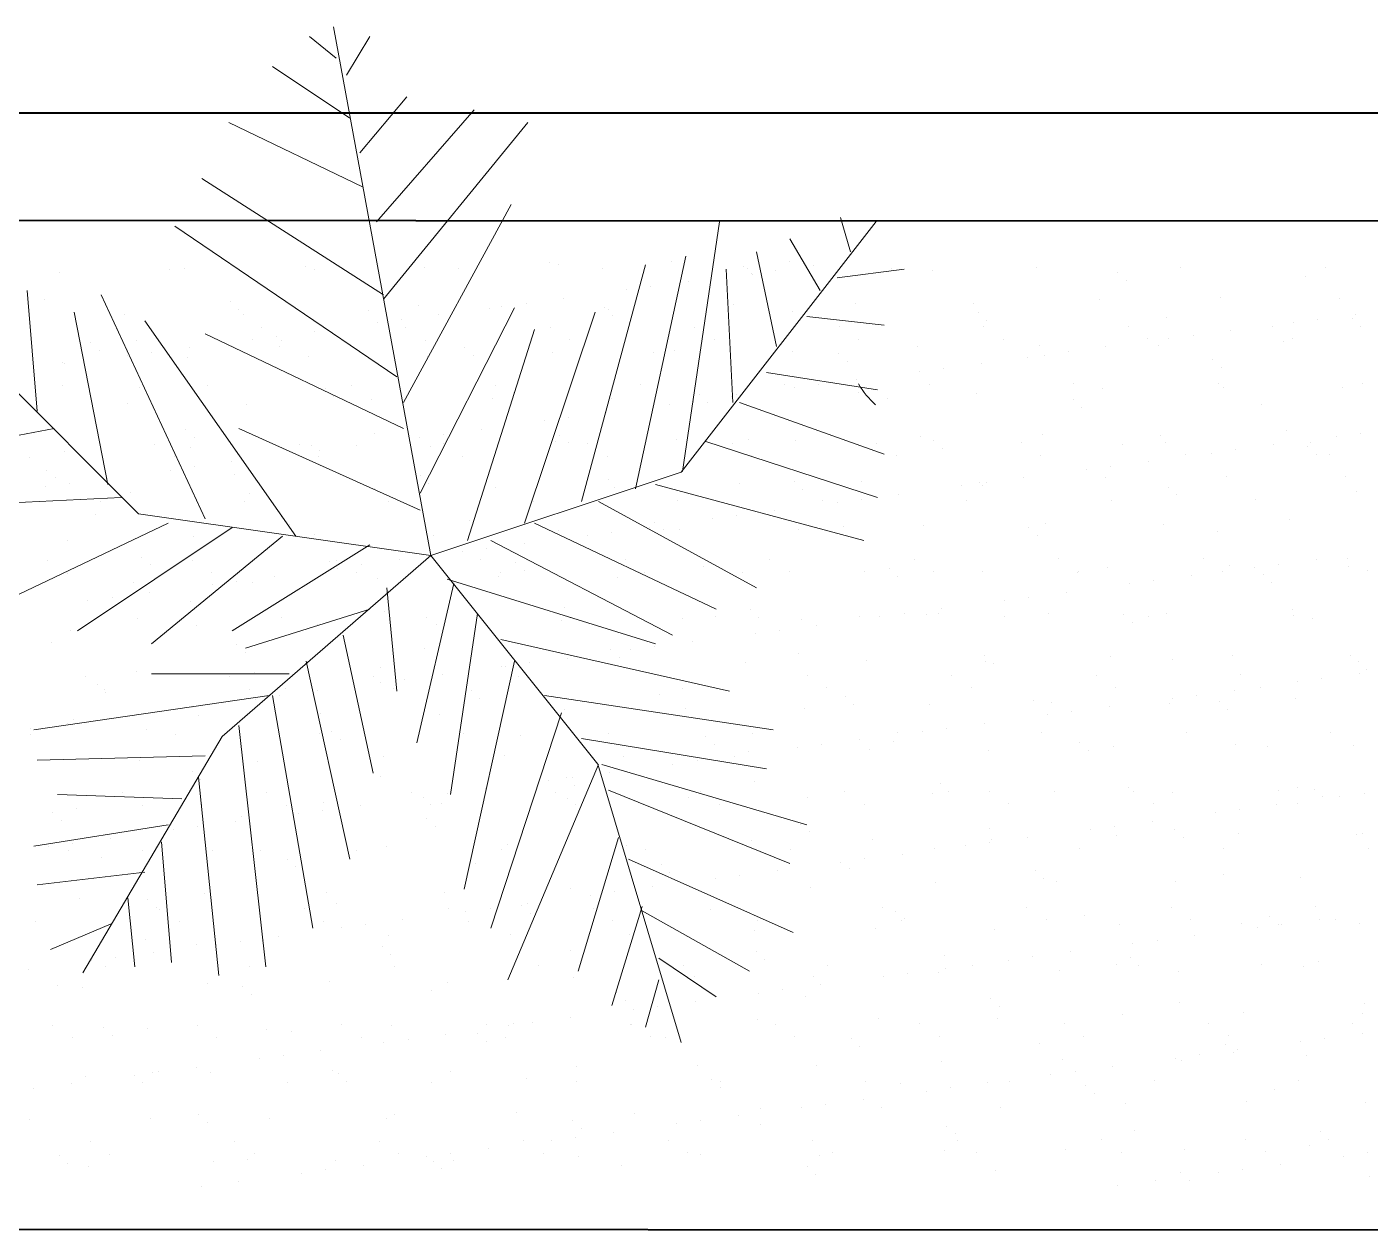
# Model space of a CAD drawing. Header units: inches. Extents: x 4350 to 28384, y -6772 to 993.
# Drawn here: x 24933.3 to 25020.1, y -3224.6 to -3146.7 of the extents above; entities that cross this region are included whole.
import ezdxf

# ---------------------------------------------------------------- set-up
doc = ezdxf.new("R2010")
doc.units = ezdxf.units.IN
doc.header["$MEASUREMENT"] = 0
doc.layers.add('ARREDAMENTO', color=2, linetype='Continuous', lineweight=18)
doc.layers.add('MURATURA_section_wall', color=7, linetype='Continuous', lineweight=40)

msp = doc.modelspace()

# ---------------------------------------------------------------- linework, layer by layer
at = {"layer": 'ARREDAMENTO'}
for p, q in [((24959.376, -3180.942), (24953.076, -3146.742)), ((24959.376, -3180.942), (24953.076, -3146.742)), ((24953.264, -3148.758), (24951.525, -3147.365)), ((24953.916, -3149.873), (24955.438, -3147.365)), ((24954.133, -3152.659), (24949.134, -3149.315)), ((24954.786, -3154.888), (24957.829, -3151.266)), ((24955.872, -3159.347), (24962.176, -3152.102)), ((24955.872, -3159.347), (24962.176, -3152.102)), ((24955.003, -3157.118), (24946.309, -3152.938)), ((24956.307, -3164.363), (24965.653, -3152.938)), ((24956.307, -3164.363), (24965.653, -3152.938)), ((24956.307, -3164.084), (24944.57, -3156.56)), ((24956.307, -3164.084), (24944.57, -3156.56)), ((24957.611, -3171.05), (24964.567, -3158.232)), ((24957.611, -3171.05), (24964.567, -3158.232)), ((24957.177, -3169.378), (24942.831, -3159.626)), ((24957.177, -3169.378), (24942.831, -3159.626)), ((24975.576, -3175.542), (24988.176, -3159.342)), ((24975.576, -3175.542), (24988.176, -3159.342)), ((24975.652, -3175.508), (24978.043, -3159.347)), ((24975.652, -3175.508), (24978.043, -3159.347)), ((24985.867, -3159.068), (24986.519, -3161.297)), ((24985.867, -3159.068), (24986.519, -3161.297)), ((24982.607, -3160.461), (24984.563, -3163.805)), ((24982.607, -3160.461), (24984.563, -3163.805)), ((24972.609, -3176.623), (24975.869, -3161.576)), ((24972.609, -3176.623), (24975.869, -3161.576)), ((24980.433, -3161.297), (24981.738, -3167.427)), ((24980.433, -3161.297), (24981.738, -3167.427)), ((24942.483, -3162.434), (24942.483, -3162.434)), ((24943.439, -3162.363), (24943.439, -3162.363)), ((24951.291, -3162.263), (24951.291, -3162.263)), ((24951.826, -3162.417), (24951.826, -3162.417)), ((24955.98, -3162.385), (24955.98, -3162.385)), ((24958.966, -3162.3), (24958.966, -3162.3)), ((24961.168, -3162.4), (24961.168, -3162.4)), ((24967.068, -3162.008), (24967.068, -3162.008)), ((24967.608, -3162.143), (24967.608, -3162.143)), ((24969.131, -3177.459), (24973.261, -3162.133)), ((24969.131, -3177.459), (24973.261, -3162.133)), ((24970.51, -3162.383), (24970.51, -3162.383)), ((24974.921, -3161.907), (24974.921, -3161.907)), ((24978.477, -3162.412), (24978.912, -3171.05)), ((24978.477, -3162.412), (24978.912, -3171.05)), ((24979.613, -3162.247), (24979.613, -3162.247)), ((24979.853, -3162.366), (24979.853, -3162.366)), ((24982.595, -3161.944), (24982.595, -3161.944)), ((24984.124, -3162.174), (24984.124, -3162.174)), ((24985.65, -3162.969), (24989.997, -3162.412)), ((24985.65, -3162.969), (24989.997, -3162.412)), ((24989.195, -3162.349), (24989.195, -3162.349)), ((24998.538, -3162.332), (24998.538, -3162.332)), ((25007.88, -3162.315), (25007.88, -3162.315)), ((25017.222, -3162.298), (25017.222, -3162.298)), ((24935.336, -3162.655), (24935.336, -3162.655)), ((24976.048, -3163.237), (24976.048, -3163.237)), ((24980.123, -3162.701), (24980.123, -3162.701)), ((24980.166, -3162.753), (24980.166, -3162.753)), ((24981.685, -3162.495), (24981.685, -3162.495)), ((24991.794, -3162.512), (24991.794, -3162.512)), ((25003.798, -3162.615), (25003.798, -3162.615)), ((25004.351, -3163.122), (25004.351, -3163.122)), ((25015.98, -3162.88), (25015.98, -3162.88)), ((24933.268, -3163.805), (24933.919, -3171.607)), ((24933.268, -3163.805), (24933.919, -3171.607)), ((24938.049, -3164.084), (24944.787, -3178.574)), ((24938.049, -3164.084), (24944.787, -3178.574)), ((24972.048, -3163.764), (24972.048, -3163.764)), ((24973.609, -3163.559), (24973.609, -3163.559)), ((24934.404, -3164.408), (24934.404, -3164.408)), ((24946.409, -3164.511), (24946.409, -3164.511)), ((24946.962, -3165.018), (24946.962, -3165.018)), ((24955.348, -3165.075), (24955.348, -3165.075)), ((24958.59, -3164.776), (24958.59, -3164.776)), ((24958.698, -3176.901), (24964.784, -3164.919)), ((24958.698, -3176.901), (24964.784, -3164.919)), ((24963.201, -3164.975), (24963.201, -3164.975)), ((24963.973, -3164.827), (24963.973, -3164.827)), ((24965.534, -3164.622), (24965.534, -3164.622)), ((24967.973, -3164.301), (24967.973, -3164.301)), ((24970.594, -3164.88), (24970.594, -3164.88)), ((24970.875, -3165.012), (24970.875, -3165.012)), ((24978.978, -3164.72), (24978.978, -3164.72)), ((24986.83, -3164.62), (24986.83, -3164.62)), ((24994.505, -3164.657), (24994.505, -3164.657)), ((25002.607, -3164.365), (25002.607, -3164.365)), ((25010.46, -3164.265), (25010.46, -3164.265)), ((25018.134, -3164.302), (25018.134, -3164.302)), ((24940.476, -3178.242), (24927.876, -3165.642)), ((24940.476, -3178.242), (24927.876, -3165.642)), ((24936.31, -3165.198), (24938.484, -3176.344)), ((24936.31, -3165.198), (24938.484, -3176.344)), ((24939.571, -3165.331), (24939.571, -3165.331)), ((24950.656, -3179.688), (24940.875, -3165.756)), ((24950.656, -3179.688), (24940.875, -3165.756)), ((24947.245, -3165.367), (24947.245, -3165.367)), ((24955.897, -3165.89), (24955.897, -3165.89)), ((24957.459, -3165.685), (24957.459, -3165.685)), ((24959.898, -3165.364), (24959.898, -3165.364)), ((24965.436, -3178.852), (24970, -3165.198)), ((24965.436, -3178.852), (24970, -3165.198)), ((24971.147, -3165.386), (24971.147, -3165.386)), ((24982.776, -3165.145), (24982.776, -3165.145)), ((24983.694, -3165.477), (24988.693, -3166.034)), ((24983.694, -3165.477), (24988.693, -3166.034)), ((24994.78, -3165.248), (24994.78, -3165.248)), ((24995.333, -3165.755), (24995.333, -3165.755)), ((25006.961, -3165.513), (25006.961, -3165.513)), ((25015.19, -3165.852), (25015.19, -3165.852)), ((25016.752, -3165.646), (25016.752, -3165.646)), ((25018.966, -3165.616), (25018.966, -3165.616)), ((25019.191, -3165.325), (25019.191, -3165.325)), ((24939.087, -3166.239), (24939.087, -3166.239)), ((24944.787, -3166.592), (24957.611, -3172.722)), ((24944.787, -3166.592), (24957.611, -3172.722)), ((24948.429, -3166.222), (24948.429, -3166.222)), ((24949.383, -3166.748), (24949.383, -3166.748)), ((24951.822, -3166.427), (24951.822, -3166.427)), ((24957.771, -3166.205), (24957.771, -3166.205)), ((24961.741, -3179.967), (24966.088, -3166.313)), ((24961.741, -3179.967), (24966.088, -3166.313)), ((24967.114, -3166.188), (24967.114, -3166.188)), ((24976.456, -3166.171), (24976.456, -3166.171)), ((24985.799, -3166.154), (24985.799, -3166.154)), ((24995.141, -3166.137), (24995.141, -3166.137)), ((25004.484, -3166.12), (25004.484, -3166.12)), ((25008.677, -3166.709), (25008.677, -3166.709)), ((25011.116, -3166.388), (25011.116, -3166.388)), ((25013.826, -3166.103), (25013.826, -3166.103)), ((25019.519, -3166.123), (25019.519, -3166.123)), ((24937.39, -3167.144), (24937.39, -3167.144)), ((24937.943, -3167.651), (24937.943, -3167.651)), ((24940.352, -3167.045), (24940.352, -3167.045)), ((24943.747, -3167.49), (24943.747, -3167.49)), ((24947.822, -3166.953), (24947.822, -3166.953)), ((24949.572, -3167.41), (24949.572, -3167.41)), ((24949.694, -3167.028), (24949.694, -3167.028)), ((24959.036, -3167.011), (24959.036, -3167.011)), ((24961.576, -3167.513), (24961.576, -3167.513)), ((24968.379, -3166.994), (24968.379, -3166.994)), ((24975.11, -3167.688), (24975.11, -3167.688)), ((24977.721, -3166.977), (24977.721, -3166.977)), ((24987.064, -3166.96), (24987.064, -3166.96)), ((24990.887, -3167.433), (24990.887, -3167.433)), ((24996.406, -3166.943), (24996.406, -3166.943)), ((24998.74, -3167.333), (24998.74, -3167.333)), ((25003.04, -3167.451), (25003.04, -3167.451)), ((25005.749, -3166.926), (25005.749, -3166.926)), ((25006.414, -3167.369), (25006.414, -3167.369)), ((25007.115, -3166.915), (25007.115, -3166.915)), ((25014.517, -3167.077), (25014.517, -3167.077)), ((25015.091, -3166.909), (25015.091, -3166.909)), ((24935.525, -3168.435), (24935.525, -3168.435)), ((24935.672, -3168.553), (24935.672, -3168.553)), ((24939.747, -3168.017), (24939.747, -3168.017)), ((24941.308, -3167.811), (24941.308, -3167.811)), ((24943.628, -3168.143), (24943.628, -3168.143)), ((24951.48, -3168.043), (24951.48, -3168.043)), ((24959.155, -3168.08), (24959.155, -3168.08)), ((24962.129, -3168.019), (24962.129, -3168.019)), ((24967.257, -3167.788), (24967.257, -3167.788)), ((24973.757, -3167.778), (24973.757, -3167.778)), ((24982.784, -3167.725), (24982.784, -3167.725)), ((24985.762, -3167.881), (24985.762, -3167.881)), ((24986.315, -3168.388), (24986.315, -3168.388)), ((24994.965, -3168.514), (24994.965, -3168.514)), ((24997.943, -3168.146), (24997.943, -3168.146)), ((24999.04, -3167.978), (24999.04, -3167.978)), ((25000.601, -3167.772), (25000.601, -3167.772)), ((25009.947, -3168.249), (25009.947, -3168.249)), ((24981.085, -3169.1), (24988.258, -3170.214)), ((24981.085, -3169.1), (24988.258, -3170.214)), ((24990.965, -3169.041), (24990.965, -3169.041)), ((24992.526, -3168.836), (24992.526, -3168.836)), ((25010.5, -3168.756), (25010.5, -3168.756)), ((24935.564, -3169.963), (24935.564, -3169.963)), ((24940.553, -3170.043), (24940.553, -3170.043)), ((24944.906, -3169.946), (24944.906, -3169.946)), ((24952.558, -3170.146), (24952.558, -3170.146)), ((24954.248, -3169.929), (24954.248, -3169.929)), ((24963.591, -3169.912), (24963.591, -3169.912)), ((24972.933, -3169.895), (24972.933, -3169.895)), ((24982.276, -3169.878), (24982.276, -3169.878)), ((24982.889, -3170.104), (24982.889, -3170.104)), ((24984.451, -3169.899), (24984.451, -3169.899)), ((24986.89, -3169.578), (24986.89, -3169.578)), ((24991.618, -3169.861), (24991.618, -3169.861)), ((25000.961, -3169.844), (25000.961, -3169.844)), ((25002.796, -3170.145), (25002.796, -3170.145)), ((25010.303, -3169.828), (25010.303, -3169.828)), ((25010.649, -3170.045), (25010.649, -3170.045)), ((25018.323, -3170.082), (25018.323, -3170.082)), ((25019.645, -3169.811), (25019.645, -3169.811)), ((24939.76, -3171.111), (24939.76, -3171.111)), ((24947.434, -3171.148), (24947.434, -3171.148)), ((24953.111, -3170.652), (24953.111, -3170.652)), ((24955.537, -3170.856), (24955.537, -3170.856)), ((24963.39, -3170.756), (24963.39, -3170.756)), ((24964.739, -3170.411), (24964.739, -3170.411)), ((24971.064, -3170.793), (24971.064, -3170.793)), ((24974.814, -3171.167), (24974.814, -3171.167)), ((24976.375, -3170.962), (24976.375, -3170.962)), ((24976.743, -3170.514), (24976.743, -3170.514)), ((24977.296, -3171.021), (24977.296, -3171.021)), ((24978.814, -3170.641), (24978.814, -3170.641)), ((24979.167, -3170.501), (24979.167, -3170.501)), ((24979.347, -3171.05), (24988.693, -3174.394)), ((24979.347, -3171.05), (24988.693, -3174.394)), ((24987.019, -3170.4), (24987.019, -3170.4)), ((24988.925, -3170.779), (24988.925, -3170.779)), ((24994.694, -3170.437), (24994.694, -3170.437)), ((25000.929, -3170.882), (25000.929, -3170.882)), ((25013.11, -3171.148), (25013.11, -3171.148)), ((24968.3, -3172.025), (24968.3, -3172.025)), ((24970.739, -3171.704), (24970.739, -3171.704)), ((25001.482, -3171.389), (25001.482, -3171.389)), ((24935.007, -3172.722), (24926.313, -3174.394)), ((24935.007, -3172.722), (24926.313, -3174.394)), ((24943.539, -3172.779), (24943.539, -3172.779)), ((24946.961, -3172.722), (24958.698, -3178.016)), ((24946.961, -3172.722), (24958.698, -3178.016)), ((24962.664, -3172.767), (24962.664, -3172.767)), ((24966.739, -3172.231), (24966.739, -3172.231)), ((25014.706, -3172.858), (25014.706, -3172.858)), ((24941.509, -3173.751), (24941.509, -3173.751)), ((24944.092, -3173.285), (24944.092, -3173.285)), ((24950.852, -3173.734), (24950.852, -3173.734)), ((24955.721, -3173.044), (24955.721, -3173.044)), ((24958.663, -3173.294), (24958.663, -3173.294)), ((24960.194, -3173.717), (24960.194, -3173.717)), ((24960.225, -3173.088), (24960.225, -3173.088)), ((24967.446, -3173.569), (24967.446, -3173.569)), ((24967.725, -3173.147), (24967.725, -3173.147)), ((24968.278, -3173.654), (24968.278, -3173.654)), ((24969.537, -3173.7), (24969.537, -3173.7)), ((24975.299, -3173.468), (24975.299, -3173.468)), ((24977.173, -3173.558), (24988.258, -3177.18)), ((24977.173, -3173.558), (24988.258, -3177.18)), ((24978.879, -3173.683), (24978.879, -3173.683)), ((24979.906, -3173.412), (24979.906, -3173.412)), ((24982.973, -3173.505), (24982.973, -3173.505)), ((24988.222, -3173.666), (24988.222, -3173.666)), ((24991.076, -3173.213), (24991.076, -3173.213)), ((24991.911, -3173.515), (24991.911, -3173.515)), ((24997.564, -3173.649), (24997.564, -3173.649)), ((24998.929, -3173.113), (24998.929, -3173.113)), ((25004.092, -3173.781), (25004.092, -3173.781)), ((25006.603, -3173.15), (25006.603, -3173.15)), ((25006.906, -3173.632), (25006.906, -3173.632)), ((25016.249, -3173.615), (25016.249, -3173.615)), ((25017.956, -3173.255), (25017.956, -3173.255)), ((25019.518, -3173.049), (25019.518, -3173.049)), ((24933.432, -3174.574), (24933.432, -3174.574)), ((24935.714, -3174.216), (24935.714, -3174.216)), ((24942.775, -3174.557), (24942.775, -3174.557)), ((24943.817, -3173.924), (24943.817, -3173.924)), ((24950.588, -3174.357), (24950.588, -3174.357)), ((24951.669, -3173.824), (24951.669, -3173.824)), ((24952.117, -3174.54), (24952.117, -3174.54)), ((24952.149, -3174.151), (24952.149, -3174.151)), ((24954.588, -3173.83), (24954.588, -3173.83)), ((24959.344, -3173.86), (24959.344, -3173.86)), ((24961.459, -3174.523), (24961.459, -3174.523)), ((24970.802, -3174.506), (24970.802, -3174.506)), ((24980.144, -3174.489), (24980.144, -3174.489)), ((24989.487, -3174.472), (24989.487, -3174.472)), ((24992.463, -3174.022), (24992.463, -3174.022)), ((24998.829, -3174.455), (24998.829, -3174.455)), ((25008.172, -3174.438), (25008.172, -3174.438)), ((25009.881, -3174.318), (25009.881, -3174.318)), ((25011.443, -3174.113), (25011.443, -3174.113)), ((25013.882, -3173.791), (25013.882, -3173.791)), ((25016.096, -3173.884), (25016.096, -3173.884)), ((25016.649, -3174.39), (25016.649, -3174.39)), ((25017.514, -3174.421), (25017.514, -3174.421)), ((24934.521, -3175.412), (24934.521, -3175.412)), ((24942.513, -3175.42), (24942.513, -3175.42)), ((24944.074, -3175.214), (24944.074, -3175.214)), ((24946.513, -3174.893), (24946.513, -3174.893)), ((25001.806, -3175.381), (25001.806, -3175.381)), ((25003.367, -3175.176), (25003.367, -3175.176)), ((25005.806, -3174.855), (25005.806, -3174.855)), ((24935.074, -3175.918), (24935.074, -3175.918)), ((24935.999, -3176.277), (24935.999, -3176.277)), ((24938.438, -3175.956), (24938.438, -3175.956)), ((24946.702, -3175.677), (24946.702, -3175.677)), ((24958.706, -3175.78), (24958.706, -3175.78)), ((24959.259, -3176.287), (24959.259, -3176.287)), ((24959.376, -3180.942), (24975.576, -3175.542)), ((24959.376, -3180.942), (24975.576, -3175.542)), ((24970.888, -3176.045), (24970.888, -3176.045)), ((24973.913, -3176.344), (24987.388, -3179.967)), ((24973.913, -3176.344), (24987.388, -3179.967)), ((24979.356, -3176.281), (24979.356, -3176.281)), ((24982.892, -3176.148), (24982.892, -3176.148)), ((24987.208, -3176.181), (24987.208, -3176.181)), ((24994.883, -3176.218), (24994.883, -3176.218)), ((24995.292, -3176.239), (24995.292, -3176.239)), ((24997.731, -3175.918), (24997.731, -3175.918)), ((25002.985, -3175.926), (25002.985, -3175.926)), ((25010.838, -3175.826), (25010.838, -3175.826)), ((25018.512, -3175.862), (25018.512, -3175.862)), ((24939.354, -3177.18), (24928.051, -3177.738)), ((24939.354, -3177.18), (24928.051, -3177.738)), ((24934.437, -3176.483), (24934.437, -3176.483)), ((24939.949, -3176.892), (24939.949, -3176.892)), ((24947.623, -3176.928), (24947.623, -3176.928)), ((24955.726, -3176.636), (24955.726, -3176.636)), ((24963.579, -3176.536), (24963.579, -3176.536)), ((24971.253, -3176.573), (24971.253, -3176.573)), ((24983.445, -3176.655), (24983.445, -3176.655)), ((24989.656, -3176.981), (24989.656, -3176.981)), ((24993.731, -3176.444), (24993.731, -3176.444)), ((24995.073, -3176.414), (24995.073, -3176.414)), ((25007.078, -3176.517), (25007.078, -3176.517)), ((25007.631, -3177.023), (25007.631, -3177.023)), ((25019.259, -3176.782), (25019.259, -3176.782)), ((24937.986, -3177.476), (24937.986, -3177.476)), ((24947.329, -3177.459), (24947.329, -3177.459)), ((24956.671, -3177.442), (24956.671, -3177.442)), ((24966.014, -3177.425), (24966.014, -3177.425)), ((24970.218, -3177.459), (24980.433, -3183.032)), ((24970.218, -3177.459), (24980.433, -3183.032)), ((24975.356, -3177.408), (24975.356, -3177.408)), ((24981.58, -3178.044), (24981.58, -3178.044)), ((24984.699, -3177.391), (24984.699, -3177.391)), ((24985.655, -3177.508), (24985.655, -3177.508)), ((24987.217, -3177.302), (24987.217, -3177.302)), ((24994.041, -3177.374), (24994.041, -3177.374)), ((25003.383, -3177.357), (25003.383, -3177.357)), ((25012.726, -3177.34), (25012.726, -3177.34)), ((24942.396, -3178.852), (24930.66, -3184.425)), ((24942.396, -3178.852), (24930.66, -3184.425)), ((24937.684, -3178.31), (24937.684, -3178.31)), ((24959.376, -3180.942), (24940.476, -3178.242)), ((24959.376, -3180.942), (24940.476, -3178.242)), ((24949.688, -3178.413), (24949.688, -3178.413)), ((24950.241, -3178.92), (24950.241, -3178.92)), ((24961.869, -3178.678), (24961.869, -3178.678)), ((24966.088, -3178.852), (24977.825, -3184.425)), ((24966.088, -3178.852), (24977.825, -3184.425)), ((24973.874, -3178.781), (24973.874, -3178.781)), ((24977.58, -3178.571), (24977.58, -3178.571)), ((24979.141, -3178.365), (24979.141, -3178.365)), ((24991.265, -3178.994), (24991.265, -3178.994)), ((24999.118, -3178.894), (24999.118, -3178.894)), ((25006.792, -3178.93), (25006.792, -3178.93)), ((25014.895, -3178.638), (25014.895, -3178.638)), ((24946.526, -3179.131), (24936.528, -3185.819)), ((24946.526, -3179.131), (24936.528, -3185.819)), ((24949.786, -3179.688), (24941.31, -3186.654)), ((24949.786, -3179.688), (24941.31, -3186.654)), ((24944.006, -3179.704), (24944.006, -3179.704)), ((24951.858, -3179.604), (24951.858, -3179.604)), ((24959.533, -3179.641), (24959.533, -3179.641)), ((24967.635, -3179.349), (24967.635, -3179.349)), ((24969.505, -3179.634), (24969.505, -3179.634)), ((24971.066, -3179.428), (24971.066, -3179.428)), ((24973.505, -3179.107), (24973.505, -3179.107)), ((24974.427, -3179.288), (24974.427, -3179.288)), ((24975.488, -3179.249), (24975.488, -3179.249)), ((24983.162, -3179.286), (24983.162, -3179.286)), ((24986.055, -3179.047), (24986.055, -3179.047)), ((24998.059, -3179.15), (24998.059, -3179.15)), ((24998.612, -3179.657), (24998.612, -3179.657)), ((25010.241, -3179.415), (25010.241, -3179.415)), ((24935.903, -3179.996), (24935.903, -3179.996)), ((24955.438, -3180.245), (24946.526, -3185.819)), ((24955.438, -3180.245), (24946.526, -3185.819)), ((24961.429, -3180.697), (24961.429, -3180.697)), ((24962.991, -3180.491), (24962.991, -3180.491)), ((24963.262, -3179.967), (24975, -3186.097)), ((24963.262, -3179.967), (24975, -3186.097)), ((24965.43, -3180.17), (24965.43, -3180.17)), ((24934.59, -3181.281), (24934.59, -3181.281)), ((24940.67, -3181.046), (24940.67, -3181.046)), ((24941.223, -3181.553), (24941.223, -3181.553)), ((24943.932, -3181.264), (24943.932, -3181.264)), ((24959.376, -3180.942), (24945.876, -3192.642)), ((24959.376, -3180.942), (24945.876, -3192.642)), ((24952.851, -3181.311), (24952.851, -3181.311)), ((24953.275, -3181.247), (24953.275, -3181.247)), ((24954.915, -3181.555), (24954.915, -3181.555)), ((24957.354, -3181.233), (24957.354, -3181.233)), ((24959.376, -3180.942), (24970.176, -3194.442)), ((24959.376, -3180.942), (24970.176, -3194.442)), ((24962.617, -3181.23), (24962.617, -3181.23)), ((24964.855, -3181.414), (24964.855, -3181.414)), ((24971.96, -3181.213), (24971.96, -3181.213)), ((24981.302, -3181.196), (24981.302, -3181.196)), ((24990.644, -3181.179), (24990.644, -3181.179)), ((24999.987, -3181.162), (24999.987, -3181.162)), ((25009.329, -3181.145), (25009.329, -3181.145)), ((25014.209, -3181.516), (25014.209, -3181.516)), ((25016.648, -3181.195), (25016.648, -3181.195)), ((25018.672, -3181.128), (25018.672, -3181.128)), ((24935.855, -3182.087), (24935.855, -3182.087)), ((24945.197, -3182.07), (24945.197, -3182.07)), ((24949.279, -3182.297), (24949.279, -3182.297)), ((24953.354, -3181.76), (24953.354, -3181.76)), ((24954.54, -3182.053), (24954.54, -3182.053)), ((24955.915, -3182.417), (24955.915, -3182.417)), ((24963.768, -3182.317), (24963.768, -3182.317)), ((24963.882, -3182.036), (24963.882, -3182.036)), ((24965.408, -3181.921), (24965.408, -3181.921)), ((24971.442, -3182.354), (24971.442, -3182.354)), ((24973.225, -3182.019), (24973.225, -3182.019)), ((24977.037, -3181.68), (24977.037, -3181.68)), ((24979.545, -3182.062), (24979.545, -3182.062)), ((24982.567, -3182.002), (24982.567, -3182.002)), ((24987.397, -3181.961), (24987.397, -3181.961)), ((24989.041, -3181.783), (24989.041, -3181.783)), ((24989.594, -3182.29), (24989.594, -3182.29)), ((24991.91, -3181.985), (24991.91, -3181.985)), ((24995.072, -3181.998), (24995.072, -3181.998)), ((25001.222, -3182.048), (25001.222, -3182.048)), ((25001.252, -3181.968), (25001.252, -3181.968)), ((25003.174, -3181.706), (25003.174, -3181.706)), ((25008.572, -3182.258), (25008.572, -3182.258)), ((25010.594, -3181.951), (25010.594, -3181.951)), ((25011.027, -3181.606), (25011.027, -3181.606)), ((25012.647, -3181.721), (25012.647, -3181.721)), ((25013.227, -3182.151), (25013.227, -3182.151)), ((25018.701, -3181.643), (25018.701, -3181.643)), ((25019.937, -3181.934), (25019.937, -3181.934)), ((24940.138, -3182.672), (24940.138, -3182.672)), ((24945.279, -3182.823), (24945.279, -3182.823)), ((24946.84, -3182.618), (24946.84, -3182.618)), ((24947.812, -3182.709), (24947.812, -3182.709)), ((24956.524, -3183.032), (24957.177, -3189.719)), ((24956.524, -3183.032), (24957.177, -3189.719)), ((24960.871, -3182.753), (24958.481, -3193.063)), ((24960.871, -3182.753), (24958.481, -3193.063)), ((24960.437, -3182.475), (24973.913, -3186.654)), ((24960.437, -3182.475), (24973.913, -3186.654)), ((25000.497, -3183.321), (25000.497, -3183.321)), ((25004.572, -3182.785), (25004.572, -3182.785)), ((25006.133, -3182.579), (25006.133, -3182.579)), ((25013.78, -3182.658), (25013.78, -3182.658)), ((24937.203, -3183.886), (24937.203, -3183.886)), ((24938.765, -3183.681), (24938.765, -3183.681)), ((24941.204, -3183.36), (24941.204, -3183.36)), ((24943.833, -3183.944), (24943.833, -3183.944)), ((24955.837, -3184.048), (24955.837, -3184.048)), ((24996.497, -3183.848), (24996.497, -3183.848)), ((24998.058, -3183.642), (24998.058, -3183.642)), ((24940.409, -3184.988), (24940.409, -3184.988)), ((24955.438, -3184.425), (24947.395, -3186.933)), ((24955.438, -3184.425), (24947.395, -3186.933)), ((24949.752, -3184.971), (24949.752, -3184.971)), ((24956.39, -3184.554), (24956.39, -3184.554)), ((24959.094, -3184.954), (24959.094, -3184.954)), ((24962.393, -3184.704), (24960.654, -3196.407)), ((24962.393, -3184.704), (24960.654, -3196.407)), ((24968.018, -3184.313), (24968.018, -3184.313)), ((24968.437, -3184.937), (24968.437, -3184.937)), ((24975.677, -3185.029), (24975.677, -3185.029)), ((24977.779, -3184.92), (24977.779, -3184.92)), ((24980.023, -3184.416), (24980.023, -3184.416)), ((24980.576, -3184.923), (24980.576, -3184.923)), ((24983.351, -3185.066), (24983.351, -3185.066)), ((24987.121, -3184.903), (24987.121, -3184.903)), ((24988.421, -3184.911), (24988.421, -3184.911)), ((24989.983, -3184.705), (24989.983, -3184.705)), ((24991.454, -3184.774), (24991.454, -3184.774)), ((24992.204, -3184.681), (24992.204, -3184.681)), ((24992.422, -3184.384), (24992.422, -3184.384)), ((24996.464, -3184.886), (24996.464, -3184.886)), ((24999.307, -3184.674), (24999.307, -3184.674)), ((25004.208, -3184.784), (25004.208, -3184.784)), ((25005.806, -3184.869), (25005.806, -3184.869)), ((25006.981, -3184.711), (25006.981, -3184.711)), ((25015.084, -3184.419), (25015.084, -3184.419)), ((25015.149, -3184.852), (25015.149, -3184.852)), ((25016.39, -3185.05), (25016.39, -3185.05)), ((24936.092, -3185.777), (24936.092, -3185.777)), ((24944.195, -3185.485), (24944.195, -3185.485)), ((24952.047, -3185.385), (24952.047, -3185.385)), ((24959.722, -3185.421), (24959.722, -3185.421)), ((24967.824, -3185.129), (24967.824, -3185.129)), ((24981.907, -3185.768), (24981.907, -3185.768)), ((24984.346, -3185.447), (24984.346, -3185.447)), ((25004.761, -3185.291), (25004.761, -3185.291)), ((24934.814, -3186.577), (24934.814, -3186.577)), ((24946.819, -3186.681), (24946.819, -3186.681)), ((24953.699, -3186.097), (24955.655, -3195.014)), ((24953.699, -3186.097), (24955.655, -3195.014)), ((24963.915, -3186.375), (24978.694, -3189.719)), ((24963.915, -3186.375), (24978.694, -3189.719)), ((24976.271, -3186.51), (24976.271, -3186.51)), ((24980.346, -3185.974), (24980.346, -3185.974)), ((24947.372, -3187.187), (24947.372, -3187.187)), ((24959, -3186.946), (24959, -3186.946)), ((24968.196, -3187.574), (24968.196, -3187.574)), ((24971.004, -3187.049), (24971.004, -3187.049)), ((24971.557, -3187.556), (24971.557, -3187.556)), ((24972.271, -3187.037), (24972.271, -3187.037)), ((24973.832, -3186.832), (24973.832, -3186.832)), ((24983.186, -3187.314), (24983.186, -3187.314)), ((24995.19, -3187.417), (24995.19, -3187.417)), ((25003.363, -3187.487), (25003.363, -3187.487)), ((25007.371, -3187.683), (25007.371, -3187.683)), ((25011.216, -3187.387), (25011.216, -3187.387)), ((25018.89, -3187.423), (25018.89, -3187.423)), ((24940.327, -3188.452), (24940.327, -3188.452)), ((24948.001, -3188.489), (24948.001, -3188.489)), ((24951.308, -3187.769), (24954.133, -3200.586)), ((24951.308, -3187.769), (24954.133, -3200.586)), ((24956.104, -3188.197), (24956.104, -3188.197)), ((24964.784, -3187.769), (24961.524, -3202.537)), ((24964.784, -3187.769), (24961.524, -3202.537)), ((24963.957, -3188.097), (24963.957, -3188.097)), ((24964.195, -3188.1), (24964.195, -3188.1)), ((24965.757, -3187.895), (24965.757, -3187.895)), ((24971.631, -3188.134), (24971.631, -3188.134)), ((24979.734, -3187.842), (24979.734, -3187.842)), ((24987.586, -3187.742), (24987.586, -3187.742)), ((24995.261, -3187.779), (24995.261, -3187.779)), ((24995.743, -3187.924), (24995.743, -3187.924)), ((25019.376, -3187.786), (25019.376, -3187.786)), ((25019.929, -3188.292), (25019.929, -3188.292)), ((24937.013, -3188.793), (24937.013, -3188.793)), ((24937.8, -3189.314), (24937.8, -3189.314)), ((24950.221, -3188.605), (24941.31, -3188.605)), ((24950.221, -3188.605), (24941.31, -3188.605)), ((24946.355, -3188.776), (24946.355, -3188.776)), ((24955.698, -3188.759), (24955.698, -3188.759)), ((24956.12, -3189.163), (24956.12, -3189.163)), ((24957.681, -3188.958), (24957.681, -3188.958)), ((24960.12, -3188.637), (24960.12, -3188.637)), ((24965.04, -3188.742), (24965.04, -3188.742)), ((24974.382, -3188.725), (24974.382, -3188.725)), ((24983.725, -3188.708), (24983.725, -3188.708)), ((24993.067, -3188.691), (24993.067, -3188.691)), ((25002.41, -3188.674), (25002.41, -3188.674)), ((25011.752, -3188.657), (25011.752, -3188.657)), ((25015.413, -3189.125), (25015.413, -3189.125)), ((25016.975, -3188.919), (25016.975, -3188.919)), ((25019.414, -3188.598), (25019.414, -3188.598)), ((24948.917, -3189.998), (24933.702, -3192.227)), ((24948.917, -3189.998), (24933.702, -3192.227)), ((24938.278, -3189.599), (24938.278, -3189.599)), ((24938.353, -3189.82), (24938.353, -3189.82)), ((24947.62, -3189.582), (24947.62, -3189.582)), ((24948.045, -3190.227), (24948.045, -3190.227)), ((24949.134, -3189.998), (24951.743, -3205.045)), ((24949.134, -3189.998), (24951.743, -3205.045)), ((24949.606, -3190.021), (24949.606, -3190.021)), ((24949.982, -3189.579), (24949.982, -3189.579)), ((24952.045, -3189.7), (24952.045, -3189.7)), ((24956.963, -3189.565), (24956.963, -3189.565)), ((24961.986, -3189.682), (24961.986, -3189.682)), ((24962.539, -3190.189), (24962.539, -3190.189)), ((24966.305, -3189.548), (24966.305, -3189.548)), ((24966.74, -3189.998), (24981.52, -3192.227)), ((24966.74, -3189.998), (24981.52, -3192.227)), ((24974.167, -3189.947), (24974.167, -3189.947)), ((24975.648, -3189.531), (24975.648, -3189.531)), ((24984.99, -3189.514), (24984.99, -3189.514)), ((24986.172, -3190.05), (24986.172, -3190.05)), ((24994.332, -3189.497), (24994.332, -3189.497)), ((25003.675, -3189.48), (25003.675, -3189.48)), ((25007.338, -3190.188), (25007.338, -3190.188)), ((25008.899, -3189.982), (25008.899, -3189.982)), ((25011.338, -3189.661), (25011.338, -3189.661)), ((25013.017, -3189.463), (25013.017, -3189.463)), ((25015.273, -3190.199), (25015.273, -3190.199)), ((24941.531, -3191.084), (24941.531, -3191.084)), ((24943.97, -3190.763), (24943.97, -3190.763)), ((24967.827, -3191.112), (24963.262, -3205.045)), ((24967.827, -3191.112), (24963.262, -3205.045)), ((24968.013, -3190.91), (24968.013, -3190.91)), ((24975.866, -3190.81), (24975.866, -3190.81)), ((24983.54, -3190.847), (24983.54, -3190.847)), ((24986.725, -3190.557), (24986.725, -3190.557)), ((24991.643, -3190.555), (24991.643, -3190.555)), ((24998.353, -3190.316), (24998.353, -3190.316)), ((24999.496, -3190.455), (24999.496, -3190.455)), ((25000.824, -3191.045), (25000.824, -3191.045)), ((25003.263, -3190.724), (25003.263, -3190.724)), ((25007.17, -3190.491), (25007.17, -3190.491)), ((25010.357, -3190.419), (25010.357, -3190.419)), ((25010.91, -3190.925), (25010.91, -3190.925)), ((24935.894, -3191.826), (24935.894, -3191.826)), ((24936.281, -3191.557), (24936.281, -3191.557)), ((24939.969, -3191.29), (24939.969, -3191.29)), ((24944.383, -3191.265), (24944.383, -3191.265)), ((24946.961, -3191.949), (24948.7, -3207.553)), ((24946.961, -3191.949), (24948.7, -3207.553)), ((24952.236, -3191.165), (24952.236, -3191.165)), ((24959.911, -3191.202), (24959.911, -3191.202)), ((24995.188, -3191.787), (24995.188, -3191.787)), ((24999.263, -3191.251), (24999.263, -3191.251)), ((24933.455, -3192.147), (24933.455, -3192.147)), ((24933.49, -3192.517), (24933.49, -3192.517)), ((24945.876, -3192.642), (24936.876, -3207.942)), ((24945.876, -3192.642), (24936.876, -3207.942)), ((24940.963, -3192.212), (24940.963, -3192.212)), ((24942.832, -3192.5), (24942.832, -3192.5)), ((24952.175, -3192.483), (24952.175, -3192.483)), ((24952.968, -3192.315), (24952.968, -3192.315)), ((24953.52, -3192.822), (24953.52, -3192.822)), ((24961.517, -3192.466), (24961.517, -3192.466)), ((24965.149, -3192.58), (24965.149, -3192.58)), ((24969.131, -3192.785), (24981.085, -3194.735)), ((24969.131, -3192.785), (24981.085, -3194.735)), ((24970.859, -3192.449), (24970.859, -3192.449)), ((24977.153, -3192.683), (24977.153, -3192.683)), ((24980.202, -3192.432), (24980.202, -3192.432)), ((24987.112, -3192.851), (24987.112, -3192.851)), ((24989.544, -3192.415), (24989.544, -3192.415)), ((24991.187, -3192.314), (24991.187, -3192.314)), ((24992.749, -3192.109), (24992.749, -3192.109)), ((24998.887, -3192.398), (24998.887, -3192.398)), ((25008.229, -3192.381), (25008.229, -3192.381)), ((25017.572, -3192.364), (25017.572, -3192.364)), ((24977.706, -3193.19), (24977.706, -3193.19)), ((24979.923, -3193.623), (24979.923, -3193.623)), ((24983.112, -3193.377), (24983.112, -3193.377)), ((24984.673, -3193.172), (24984.673, -3193.172)), ((24987.775, -3193.522), (24987.775, -3193.522)), ((24989.334, -3192.949), (24989.334, -3192.949)), ((24995.45, -3193.559), (24995.45, -3193.559)), ((25001.339, -3193.052), (25001.339, -3193.052)), ((25001.892, -3193.558), (25001.892, -3193.558)), ((25003.552, -3193.267), (25003.552, -3193.267)), ((25011.405, -3193.167), (25011.405, -3193.167)), ((25013.52, -3193.317), (25013.52, -3193.317)), ((25019.079, -3193.204), (25019.079, -3193.204)), ((24944.787, -3193.899), (24933.919, -3194.178)), ((24944.787, -3193.899), (24933.919, -3194.178)), ((24940.516, -3194.233), (24940.516, -3194.233)), ((24948.19, -3194.27), (24948.19, -3194.27)), ((24956.293, -3193.978), (24956.293, -3193.978)), ((24964.146, -3193.878), (24964.146, -3193.878)), ((24970.218, -3194.456), (24964.349, -3208.389)), ((24970.218, -3194.456), (24964.349, -3208.389)), ((24970.176, -3194.442), (24975.576, -3212.442)), ((24970.176, -3194.442), (24975.576, -3212.442)), ((24970.435, -3194.456), (24983.694, -3198.357)), ((24970.435, -3194.456), (24983.694, -3198.357)), ((24971.82, -3193.914), (24971.82, -3193.914)), ((24975.037, -3194.44), (24975.037, -3194.44)), ((24976.598, -3194.235), (24976.598, -3194.235)), ((24979.037, -3193.914), (24979.037, -3193.914)), ((24943.949, -3194.948), (24943.949, -3194.948)), ((24944.353, -3195.293), (24945.657, -3208.11)), ((24944.353, -3195.293), (24945.657, -3208.11)), ((24944.502, -3195.455), (24944.502, -3195.455)), ((24956.13, -3195.213), (24956.13, -3195.213)), ((24966.961, -3195.504), (24966.961, -3195.504)), ((24968.135, -3195.316), (24968.135, -3195.316)), ((24968.523, -3195.298), (24968.523, -3195.298)), ((24970.962, -3194.977), (24970.962, -3194.977)), ((24939.436, -3196.305), (24939.436, -3196.305)), ((24948.778, -3196.288), (24948.778, -3196.288)), ((24958.121, -3196.271), (24958.121, -3196.271)), ((24960.447, -3196.361), (24960.447, -3196.361)), ((24962.886, -3196.04), (24962.886, -3196.04)), ((24967.463, -3196.254), (24967.463, -3196.254)), ((24968.688, -3195.823), (24968.688, -3195.823)), ((24970.87, -3196.128), (24982.607, -3200.865)), ((24970.87, -3196.128), (24982.607, -3200.865)), ((24976.805, -3196.237), (24976.805, -3196.237)), ((24980.316, -3195.582), (24980.316, -3195.582)), ((24986.148, -3196.22), (24986.148, -3196.22)), ((24991.832, -3196.335), (24991.832, -3196.335)), ((24992.32, -3195.685), (24992.32, -3195.685)), ((24992.873, -3196.191), (24992.873, -3196.191)), ((24995.49, -3196.203), (24995.49, -3196.203)), ((24999.685, -3196.235), (24999.685, -3196.235)), ((25004.502, -3195.95), (25004.502, -3195.95)), ((25004.833, -3196.186), (25004.833, -3196.186)), ((25007.359, -3196.272), (25007.359, -3196.272)), ((25014.175, -3196.169), (25014.175, -3196.169)), ((25015.462, -3195.98), (25015.462, -3195.98)), ((25016.506, -3196.053), (25016.506, -3196.053)), ((25019.741, -3196.322), (25019.741, -3196.322)), ((24943.266, -3196.686), (24935.224, -3196.407)), ((24943.266, -3196.686), (24935.224, -3196.407)), ((24940.701, -3197.111), (24940.701, -3197.111)), ((24944.572, -3197.046), (24944.572, -3197.046)), ((24950.043, -3197.094), (24950.043, -3197.094)), ((24952.425, -3196.946), (24952.425, -3196.946)), ((24954.811, -3197.103), (24954.811, -3197.103)), ((24958.886, -3196.567), (24958.886, -3196.567)), ((24959.386, -3197.077), (24959.386, -3197.077)), ((24960.1, -3196.982), (24960.1, -3196.982)), ((24968.202, -3196.69), (24968.202, -3196.69)), ((24968.728, -3197.06), (24968.728, -3197.06)), ((24976.055, -3196.59), (24976.055, -3196.59)), ((24978.07, -3197.043), (24978.07, -3197.043)), ((24983.729, -3196.627), (24983.729, -3196.627)), ((24987.413, -3197.026), (24987.413, -3197.026)), ((24996.755, -3197.009), (24996.755, -3197.009)), ((25006.098, -3196.992), (25006.098, -3196.992)), ((25014.104, -3197.065), (25014.104, -3197.065)), ((25015.44, -3196.975), (25015.44, -3196.975)), ((25017.059, -3196.56), (25017.059, -3196.56)), ((25018.179, -3196.528), (25018.179, -3196.528)), ((24934.931, -3197.581), (24934.931, -3197.581)), ((24935.484, -3198.088), (24935.484, -3198.088)), ((24936.47, -3197.338), (24936.47, -3197.338)), ((24947.112, -3197.846), (24947.112, -3197.846)), ((24950.811, -3197.63), (24950.811, -3197.63)), ((24952.372, -3197.424), (24952.372, -3197.424)), ((24959.116, -3197.949), (24959.116, -3197.949)), ((25010.104, -3197.591), (25010.104, -3197.591)), ((25011.665, -3197.386), (25011.665, -3197.386)), ((24942.396, -3198.357), (24933.702, -3199.751)), ((24942.396, -3198.357), (24933.702, -3199.751)), ((24942.735, -3198.693), (24942.735, -3198.693)), ((24944.297, -3198.487), (24944.297, -3198.487)), ((24946.736, -3198.166), (24946.736, -3198.166)), ((24959.669, -3198.456), (24959.669, -3198.456)), ((24971.298, -3198.215), (24971.298, -3198.215)), ((24983.302, -3198.318), (24983.302, -3198.318)), ((24983.855, -3198.824), (24983.855, -3198.824)), ((24995.483, -3198.583), (24995.483, -3198.583)), ((25002.028, -3198.654), (25002.028, -3198.654)), ((25003.59, -3198.449), (25003.59, -3198.449)), ((25006.029, -3198.128), (25006.029, -3198.128)), ((25007.488, -3198.686), (25007.488, -3198.686)), ((25011.594, -3198.948), (25011.594, -3198.948)), ((25019.669, -3198.951), (25019.669, -3198.951)), ((24934.66, -3199.756), (24934.66, -3199.756)), ((24936.221, -3199.551), (24936.221, -3199.551)), ((24938.66, -3199.229), (24938.66, -3199.229)), ((24941.962, -3199.472), (24942.614, -3207.274)), ((24941.962, -3199.472), (24942.614, -3207.274)), ((24956.482, -3199.758), (24956.482, -3199.758)), ((24964.335, -3199.658), (24964.335, -3199.658)), ((24971.522, -3199.193), (24968.914, -3207.831)), ((24971.522, -3199.193), (24968.914, -3207.831)), ((24972.009, -3199.695), (24972.009, -3199.695)), ((24980.112, -3199.403), (24980.112, -3199.403)), ((24987.964, -3199.303), (24987.964, -3199.303)), ((24993.953, -3199.717), (24993.953, -3199.717)), ((24995.515, -3199.512), (24995.515, -3199.512)), ((24995.639, -3199.34), (24995.639, -3199.34)), ((24997.954, -3199.191), (24997.954, -3199.191)), ((25003.741, -3199.048), (25003.741, -3199.048)), ((25008.041, -3199.193), (25008.041, -3199.193)), ((25019.268, -3198.984), (25019.268, -3198.984)), ((24935.913, -3200.03), (24935.913, -3200.03)), ((24938.094, -3200.479), (24938.094, -3200.479)), ((24940.705, -3200.013), (24940.705, -3200.013)), ((24945.255, -3200.013), (24945.255, -3200.013)), ((24948.379, -3200.05), (24948.379, -3200.05)), ((24950.098, -3200.582), (24950.098, -3200.582)), ((24954.598, -3199.996), (24954.598, -3199.996)), ((24963.94, -3199.979), (24963.94, -3199.979)), ((24972.174, -3200.586), (24982.824, -3205.323)), ((24972.174, -3200.586), (24982.824, -3205.323)), ((24973.282, -3199.962), (24973.282, -3199.962)), ((24982.625, -3199.945), (24982.625, -3199.945)), ((24987.439, -3200.575), (24987.439, -3200.575)), ((24989.878, -3200.254), (24989.878, -3200.254)), ((24991.967, -3199.928), (24991.967, -3199.928)), ((25001.31, -3199.911), (25001.31, -3199.911)), ((25010.652, -3199.894), (25010.652, -3199.894)), ((25019.994, -3199.877), (25019.994, -3199.877)), ((24940.875, -3201.423), (24933.919, -3202.259)), ((24940.875, -3201.423), (24933.919, -3202.259)), ((24950.651, -3201.089), (24950.651, -3201.089)), ((24962.279, -3200.848), (24962.279, -3200.848)), ((24974.284, -3200.951), (24974.284, -3200.951)), ((24974.837, -3201.457), (24974.837, -3201.457)), ((24981.803, -3201.317), (24981.803, -3201.317)), ((24985.878, -3200.781), (24985.878, -3200.781)), ((24986.465, -3201.216), (24986.465, -3201.216)), ((24998.469, -3201.319), (24998.469, -3201.319)), ((25010.651, -3201.584), (25010.651, -3201.584)), ((24973.728, -3202.38), (24973.728, -3202.38)), ((24976.244, -3202.371), (24976.244, -3202.371)), ((24977.803, -3201.844), (24977.803, -3201.844)), ((24979.364, -3201.638), (24979.364, -3201.638)), ((24983.918, -3202.408), (24983.918, -3202.408)), ((24992.021, -3202.116), (24992.021, -3202.116)), ((24999.022, -3201.826), (24999.022, -3201.826)), ((24999.874, -3202.015), (24999.874, -3202.015)), ((25007.548, -3202.052), (25007.548, -3202.052)), ((25015.651, -3201.76), (25015.651, -3201.76)), ((24936.659, -3203.118), (24936.659, -3203.118)), ((24939.788, -3203.094), (24940.223, -3207.553)), ((24939.788, -3203.094), (24940.223, -3207.553)), ((24941.08, -3203.215), (24941.08, -3203.215)), ((24944.761, -3202.826), (24944.761, -3202.826)), ((24952.614, -3202.726), (24952.614, -3202.726)), ((24960.288, -3202.763), (24960.288, -3202.763)), ((24968.391, -3202.471), (24968.391, -3202.471)), ((24969.727, -3202.907), (24969.727, -3202.907)), ((24971.289, -3202.701), (24971.289, -3202.701)), ((24941.633, -3203.722), (24941.633, -3203.722)), ((24941.859, -3203.817), (24941.859, -3203.817)), ((24951.201, -3203.801), (24951.201, -3203.801)), ((24953.261, -3203.481), (24953.261, -3203.481)), ((24960.543, -3203.784), (24960.543, -3203.784)), ((24961.652, -3203.97), (24961.652, -3203.97)), ((24963.213, -3203.764), (24963.213, -3203.764)), ((24965.265, -3203.584), (24965.265, -3203.584)), ((24965.652, -3203.443), (24965.652, -3203.443)), ((24965.818, -3204.09), (24965.818, -3204.09)), ((24969.886, -3203.767), (24969.886, -3203.767)), ((24973.044, -3203.652), (24971.087, -3210.061)), ((24973.044, -3203.652), (24971.087, -3210.061)), ((24973.044, -3203.93), (24979.999, -3207.831)), ((24973.044, -3203.93), (24979.999, -3207.831)), ((24977.447, -3203.849), (24977.447, -3203.849)), ((24979.228, -3203.75), (24979.228, -3203.75)), ((24988.571, -3203.733), (24988.571, -3203.733)), ((24989.451, -3203.952), (24989.451, -3203.952)), ((24997.913, -3203.716), (24997.913, -3203.716)), ((25007.256, -3203.699), (25007.256, -3203.699)), ((25016.598, -3203.682), (25016.598, -3203.682)), ((24933.781, -3204.64), (24933.781, -3204.64)), ((24938.701, -3204.767), (24934.789, -3206.438)), ((24938.701, -3204.767), (24934.789, -3206.438)), ((24943.124, -3204.623), (24943.124, -3204.623)), ((24952.466, -3204.606), (24952.466, -3204.606)), ((24953.577, -3205.033), (24953.577, -3205.033)), ((24955.138, -3204.828), (24955.138, -3204.828)), ((24957.577, -3204.506), (24957.577, -3204.506)), ((24961.808, -3204.589), (24961.808, -3204.589)), ((24971.151, -3204.573), (24971.151, -3204.573)), ((24980.493, -3204.556), (24980.493, -3204.556)), ((24989.836, -3204.539), (24989.836, -3204.539)), ((24990.004, -3204.459), (24990.004, -3204.459)), ((24999.178, -3204.522), (24999.178, -3204.522)), ((25001.632, -3204.217), (25001.632, -3204.217)), ((25003.93, -3204.828), (25003.93, -3204.828)), ((25008.521, -3204.505), (25008.521, -3204.505)), ((25011.783, -3204.728), (25011.783, -3204.728)), ((25012.87, -3204.994), (25012.87, -3204.994)), ((25013.637, -3204.321), (25013.637, -3204.321)), ((25014.19, -3204.827), (25014.19, -3204.827)), ((25014.431, -3204.789), (25014.431, -3204.789)), ((25016.87, -3204.468), (25016.87, -3204.468)), ((25017.863, -3204.488), (25017.863, -3204.488)), ((25019.457, -3204.765), (25019.457, -3204.765)), ((24940.894, -3205.794), (24940.894, -3205.794)), ((24947.063, -3205.891), (24947.063, -3205.891)), ((24948.568, -3205.831), (24948.568, -3205.831)), ((24949.502, -3205.57), (24949.502, -3205.57)), ((24956.671, -3205.539), (24956.671, -3205.539)), ((24964.524, -3205.439), (24964.524, -3205.439)), ((24972.198, -3205.475), (24972.198, -3205.475)), ((24980.301, -3205.183), (24980.301, -3205.183)), ((24988.153, -3205.083), (24988.153, -3205.083)), ((24995.828, -3205.12), (24995.828, -3205.12)), ((25006.356, -3205.852), (25006.356, -3205.852)), ((25008.795, -3205.531), (25008.795, -3205.531)), ((24941.426, -3206.633), (24941.426, -3206.633)), ((24944.243, -3206.114), (24944.243, -3206.114)), ((24945.501, -3206.096), (24945.501, -3206.096)), ((24956.247, -3206.217), (24956.247, -3206.217)), ((24956.8, -3206.724), (24956.8, -3206.724)), ((24968.428, -3206.482), (24968.428, -3206.482)), ((24980.433, -3206.585), (24980.433, -3206.585)), ((25000.72, -3206.594), (25000.72, -3206.594)), ((25004.794, -3206.058), (25004.794, -3206.058)), ((24937.426, -3207.159), (24937.426, -3207.159)), ((24938.336, -3207.542), (24938.336, -3207.542)), ((24938.987, -3206.954), (24938.987, -3206.954)), ((24947.678, -3207.525), (24947.678, -3207.525)), ((24957.02, -3207.508), (24957.02, -3207.508)), ((24966.363, -3207.491), (24966.363, -3207.491)), ((24974.13, -3206.996), (24977.825, -3209.504)), ((24974.13, -3206.996), (24977.825, -3209.504)), ((24975.705, -3207.474), (24975.705, -3207.474)), ((24980.986, -3207.092), (24980.986, -3207.092)), ((24985.048, -3207.457), (24985.048, -3207.457)), ((24992.614, -3206.85), (24992.614, -3206.85)), ((24992.644, -3207.657), (24992.644, -3207.657)), ((24994.39, -3207.44), (24994.39, -3207.44)), ((24996.719, -3207.121), (24996.719, -3207.121)), ((24998.281, -3206.915), (24998.281, -3206.915)), ((25003.733, -3207.423), (25003.733, -3207.423)), ((25004.618, -3206.954), (25004.618, -3206.954)), ((25005.171, -3207.46), (25005.171, -3207.46)), ((25013.075, -3207.406), (25013.075, -3207.406)), ((25015.84, -3207.541), (25015.84, -3207.541)), ((25016.8, -3207.219), (25016.8, -3207.219)), ((24933.351, -3207.696), (24933.351, -3207.696)), ((24952.803, -3208.506), (24952.803, -3208.506)), ((24968.58, -3208.251), (24968.58, -3208.251)), ((24974.13, -3208.389), (24973.261, -3211.454)), ((24974.13, -3208.389), (24973.261, -3211.454)), ((24976.433, -3208.151), (24976.433, -3208.151)), ((24984.107, -3208.188), (24984.107, -3208.188)), ((24988.644, -3208.184), (24988.644, -3208.184)), ((24990.205, -3207.978), (24990.205, -3207.978)), ((24992.21, -3207.896), (24992.21, -3207.896)), ((25000.063, -3207.796), (25000.063, -3207.796)), ((25007.737, -3207.833), (25007.737, -3207.833)), ((24935.224, -3208.747), (24935.224, -3208.747)), ((24936.848, -3208.899), (24936.848, -3208.899)), ((24944.95, -3208.607), (24944.95, -3208.607)), ((24947.229, -3208.85), (24947.229, -3208.85)), ((24947.781, -3209.357), (24947.781, -3209.357)), ((24959.41, -3209.115), (24959.41, -3209.115)), ((24960.477, -3208.543), (24960.477, -3208.543)), ((24971.414, -3209.218), (24971.414, -3209.218)), ((24980.569, -3209.247), (24980.569, -3209.247)), ((24982.13, -3209.041), (24982.13, -3209.041)), ((24984.569, -3208.72), (24984.569, -3208.72)), ((24971.967, -3209.725), (24971.967, -3209.725)), ((24974.055, -3210.105), (24974.055, -3210.105)), ((24976.494, -3209.783), (24976.494, -3209.783)), ((24983.595, -3209.483), (24983.595, -3209.483)), ((24995.6, -3209.587), (24995.6, -3209.587)), ((24996.153, -3210.093), (24996.153, -3210.093)), ((25007.781, -3209.852), (25007.781, -3209.852)), ((25019.785, -3209.955), (25019.785, -3209.955)), ((24968.418, -3210.847), (24968.418, -3210.847)), ((24972.493, -3210.31), (24972.493, -3210.31)), ((24980.49, -3210.964), (24980.49, -3210.964)), ((24988.342, -3210.864), (24988.342, -3210.864)), ((24996.017, -3210.901), (24996.017, -3210.901)), ((25004.119, -3210.609), (25004.119, -3210.609)), ((25011.972, -3210.509), (25011.972, -3210.509)), ((25019.646, -3210.545), (25019.646, -3210.545)), ((24934.939, -3211.347), (24934.939, -3211.347)), ((24938.21, -3211.483), (24938.21, -3211.483)), ((24938.763, -3211.99), (24938.763, -3211.99)), ((24941.083, -3211.574), (24941.083, -3211.574)), ((24944.281, -3211.33), (24944.281, -3211.33)), ((24948.757, -3211.611), (24948.757, -3211.611)), ((24950.391, -3211.748), (24950.391, -3211.748)), ((24953.624, -3211.313), (24953.624, -3211.313)), ((24956.86, -3211.319), (24956.86, -3211.319)), ((24960.343, -3211.91), (24960.343, -3211.91)), ((24962.396, -3211.851), (24962.396, -3211.851)), ((24962.966, -3211.296), (24962.966, -3211.296)), ((24964.418, -3211.373), (24964.418, -3211.373)), ((24964.713, -3211.219), (24964.713, -3211.219)), ((24965.979, -3211.168), (24965.979, -3211.168)), ((24972.309, -3211.279), (24972.309, -3211.279)), ((24972.387, -3211.256), (24972.387, -3211.256)), ((24981.651, -3211.262), (24981.651, -3211.262)), ((24990.994, -3211.245), (24990.994, -3211.245)), ((25000.336, -3211.228), (25000.336, -3211.228)), ((25009.678, -3211.211), (25009.678, -3211.211)), ((25019.021, -3211.194), (25019.021, -3211.194)), ((25019.636, -3211.871), (25019.636, -3211.871)), ((24936.204, -3212.153), (24936.204, -3212.153)), ((24945.547, -3212.136), (24945.547, -3212.136)), ((24954.889, -3212.119), (24954.889, -3212.119)), ((24956.343, -3212.436), (24956.343, -3212.436)), ((24957.904, -3212.231), (24957.904, -3212.231)), ((24962.949, -3212.358), (24962.949, -3212.358)), ((24964.231, -3212.102), (24964.231, -3212.102)), ((24973.574, -3212.085), (24973.574, -3212.085)), ((24974.577, -3212.117), (24974.577, -3212.117)), ((24982.916, -3212.068), (24982.916, -3212.068)), ((24986.581, -3212.22), (24986.581, -3212.22)), ((24987.134, -3212.726), (24987.134, -3212.726)), ((24992.259, -3212.051), (24992.259, -3212.051)), ((24998.763, -3212.485), (24998.763, -3212.485)), ((25001.601, -3212.034), (25001.601, -3212.034)), ((25010.767, -3212.588), (25010.767, -3212.588)), ((25010.944, -3212.017), (25010.944, -3212.017)), ((25015.636, -3212.398), (25015.636, -3212.398)), ((25017.197, -3212.192), (25017.197, -3212.192)), ((24948.267, -3213.5), (24948.267, -3213.5)), ((24949.829, -3213.294), (24949.829, -3213.294)), ((24952.268, -3212.973), (24952.268, -3212.973)), ((24992.399, -3213.677), (24992.399, -3213.677)), ((25000.252, -3213.576), (25000.252, -3213.576)), ((25007.56, -3213.461), (25007.56, -3213.461)), ((25007.926, -3213.613), (25007.926, -3213.613)), ((25009.122, -3213.255), (25009.122, -3213.255)), ((25011.32, -3213.095), (25011.32, -3213.095)), ((25011.561, -3212.934), (25011.561, -3212.934)), ((25016.029, -3213.321), (25016.029, -3213.321)), ((24940.192, -3214.563), (24940.192, -3214.563)), ((24941.373, -3214.381), (24941.373, -3214.381)), ((24941.753, -3214.357), (24941.753, -3214.357)), ((24944.192, -3214.036), (24944.192, -3214.036)), ((24945.139, -3214.387), (24945.139, -3214.387)), ((24952.992, -3214.287), (24952.992, -3214.287)), ((24953.377, -3214.484), (24953.377, -3214.484)), ((24960.666, -3214.324), (24960.666, -3214.324)), ((24968.769, -3214.032), (24968.769, -3214.032)), ((24976.622, -3213.932), (24976.622, -3213.932)), ((24984.296, -3213.968), (24984.296, -3213.968)), ((24999.485, -3214.524), (24999.485, -3214.524)), ((25001.047, -3214.318), (25001.047, -3214.318)), ((25003.486, -3213.997), (25003.486, -3213.997)), ((24933.678, -3215.42), (24933.678, -3215.42)), ((24936.117, -3215.099), (24936.117, -3215.099)), ((24937.037, -3214.679), (24937.037, -3214.679)), ((24940.758, -3215.054), (24940.758, -3215.054)), ((24950.101, -3215.037), (24950.101, -3215.037)), ((24953.93, -3214.991), (24953.93, -3214.991)), ((24959.443, -3215.02), (24959.443, -3215.02)), ((24965.559, -3214.75), (24965.559, -3214.75)), ((24968.786, -3215.003), (24968.786, -3215.003)), ((24977.563, -3214.853), (24977.563, -3214.853)), ((24978.116, -3215.359), (24978.116, -3215.359)), ((24978.128, -3214.986), (24978.128, -3214.986)), ((24987.471, -3214.969), (24987.471, -3214.969)), ((24989.744, -3215.118), (24989.744, -3215.118)), ((24992.971, -3215.382), (24992.971, -3215.382)), ((24995.41, -3215.061), (24995.41, -3215.061)), ((24996.813, -3214.952), (24996.813, -3214.952)), ((25001.749, -3215.221), (25001.749, -3215.221)), ((25006.155, -3214.935), (25006.155, -3214.935)), ((25013.93, -3215.486), (25013.93, -3215.486)), ((25015.498, -3214.918), (25015.498, -3214.918)), ((24987.335, -3216.124), (24987.335, -3216.124)), ((24991.41, -3215.587), (24991.41, -3215.587)), ((25002.302, -3215.728), (25002.302, -3215.728)), ((25012.161, -3216.289), (25012.161, -3216.289)), ((25019.835, -3216.326), (25019.835, -3216.326)), ((24944.359, -3217.117), (24944.359, -3217.117)), ((24957.049, -3217.1), (24957.049, -3217.1)), ((24964.902, -3217), (24964.902, -3217)), ((24972.576, -3217.036), (24972.576, -3217.036)), ((24979.26, -3217.187), (24979.26, -3217.187)), ((24980.678, -3216.744), (24980.678, -3216.744)), ((24983.335, -3216.65), (24983.335, -3216.65)), ((24984.896, -3216.445), (24984.896, -3216.445)), ((24988.531, -3216.644), (24988.531, -3216.644)), ((24996.206, -3216.681), (24996.206, -3216.681)), ((25004.308, -3216.389), (25004.308, -3216.389)), ((24933.419, -3217.455), (24933.419, -3217.455)), ((24941.272, -3217.355), (24941.272, -3217.355)), ((24944.912, -3217.624), (24944.912, -3217.624)), ((24948.946, -3217.392), (24948.946, -3217.392)), ((24956.54, -3217.383), (24956.54, -3217.383)), ((24968.545, -3217.486), (24968.545, -3217.486)), ((24969.098, -3217.992), (24969.098, -3217.992)), ((24975.259, -3217.713), (24975.259, -3217.713)), ((24976.821, -3217.508), (24976.821, -3217.508)), ((24980.726, -3217.751), (24980.726, -3217.751)), ((24992.73, -3217.854), (24992.73, -3217.854)), ((24937.362, -3218.859), (24937.362, -3218.859)), ((24946.704, -3218.842), (24946.704, -3218.842)), ((24956.047, -3218.825), (24956.047, -3218.825)), ((24965.389, -3218.808), (24965.389, -3218.808)), ((24967.184, -3218.777), (24967.184, -3218.777)), ((24968.745, -3218.571), (24968.745, -3218.571)), ((24971.184, -3218.25), (24971.184, -3218.25)), ((24974.732, -3218.791), (24974.732, -3218.791)), ((24984.074, -3218.774), (24984.074, -3218.774)), ((24993.283, -3218.361), (24993.283, -3218.361)), ((24993.416, -3218.757), (24993.416, -3218.757)), ((25002.759, -3218.74), (25002.759, -3218.74)), ((25004.912, -3218.119), (25004.912, -3218.119)), ((25012.101, -3218.723), (25012.101, -3218.723)), ((25016.916, -3218.222), (25016.916, -3218.222)), ((25017.469, -3218.729), (25017.469, -3218.729)), ((24935.341, -3219.75), (24935.341, -3219.75)), ((24938.627, -3219.665), (24938.627, -3219.665)), ((24947.969, -3219.648), (24947.969, -3219.648)), ((24957.312, -3219.631), (24957.312, -3219.631)), ((24960.67, -3219.634), (24960.67, -3219.634)), ((24963.109, -3219.313), (24963.109, -3219.313)), ((24966.654, -3219.614), (24966.654, -3219.614)), ((24968.958, -3219.812), (24968.958, -3219.812)), ((24975.997, -3219.597), (24975.997, -3219.597)), ((24976.811, -3219.712), (24976.811, -3219.712)), ((24984.485, -3219.749), (24984.485, -3219.749)), ((24985.339, -3219.58), (24985.339, -3219.58)), ((24992.588, -3219.457), (24992.588, -3219.457)), ((24994.682, -3219.563), (24994.682, -3219.563)), ((25000.441, -3219.357), (25000.441, -3219.357)), ((25004.024, -3219.546), (25004.024, -3219.546)), ((25008.115, -3219.394), (25008.115, -3219.394)), ((25013.366, -3219.529), (25013.366, -3219.529)), ((25016.218, -3219.102), (25016.218, -3219.102)), ((25018.402, -3219.801), (25018.402, -3219.801)), ((25019.963, -3219.596), (25019.963, -3219.596)), ((24935.894, -3220.257), (24935.894, -3220.257)), ((24937.226, -3220.46), (24937.226, -3220.46)), ((24945.328, -3220.168), (24945.328, -3220.168)), ((24947.522, -3220.016), (24947.522, -3220.016)), ((24952.595, -3220.697), (24952.595, -3220.697)), ((24953.181, -3220.067), (24953.181, -3220.067)), ((24955.034, -3220.376), (24955.034, -3220.376)), ((24959.109, -3219.84), (24959.109, -3219.84)), ((24959.526, -3220.119), (24959.526, -3220.119)), ((24960.079, -3220.625), (24960.079, -3220.625)), ((24960.855, -3220.104), (24960.855, -3220.104)), ((24971.708, -3220.384), (24971.708, -3220.384)), ((24983.712, -3220.487), (24983.712, -3220.487)), ((25011.888, -3220.659), (25011.888, -3220.659)), ((25014.327, -3220.338), (25014.327, -3220.338)), ((24946.958, -3221.439), (24946.958, -3221.439)), ((24951.033, -3220.903), (24951.033, -3220.903)), ((24984.265, -3220.994), (24984.265, -3220.994)), ((24995.893, -3220.752), (24995.893, -3220.752)), ((25006.252, -3221.401), (25006.252, -3221.401)), ((25007.898, -3220.855), (25007.898, -3220.855)), ((25008.451, -3221.362), (25008.451, -3221.362)), ((25010.326, -3220.864), (25010.326, -3220.864)), ((25020.079, -3221.121), (25020.079, -3221.121)), ((24944.519, -3221.76), (24944.519, -3221.76)), ((25003.813, -3221.722), (25003.813, -3221.722))]:
    msp.add_line(p, q, dxfattribs=at)
msp.add_arc((24991.589, -3167.233), 5.242, 209.82568, 228.94271, dxfattribs=at)
at = {"layer": 'MURATURA_section_wall'}
msp.add_line((25029.626, -3152.324), (24882.249, -3152.324), dxfattribs=at)
at = {"layer": 'MURATURA_section_wall', "linetype": 'ByBlock'}
msp.add_lwpolyline([(25055.099, -3224.589), (24891.719, -3224.546), (24891.719, -3159.248), (25025.074, -3159.283)], dxfattribs=at)

doc.saveas('drawing.dxf')
